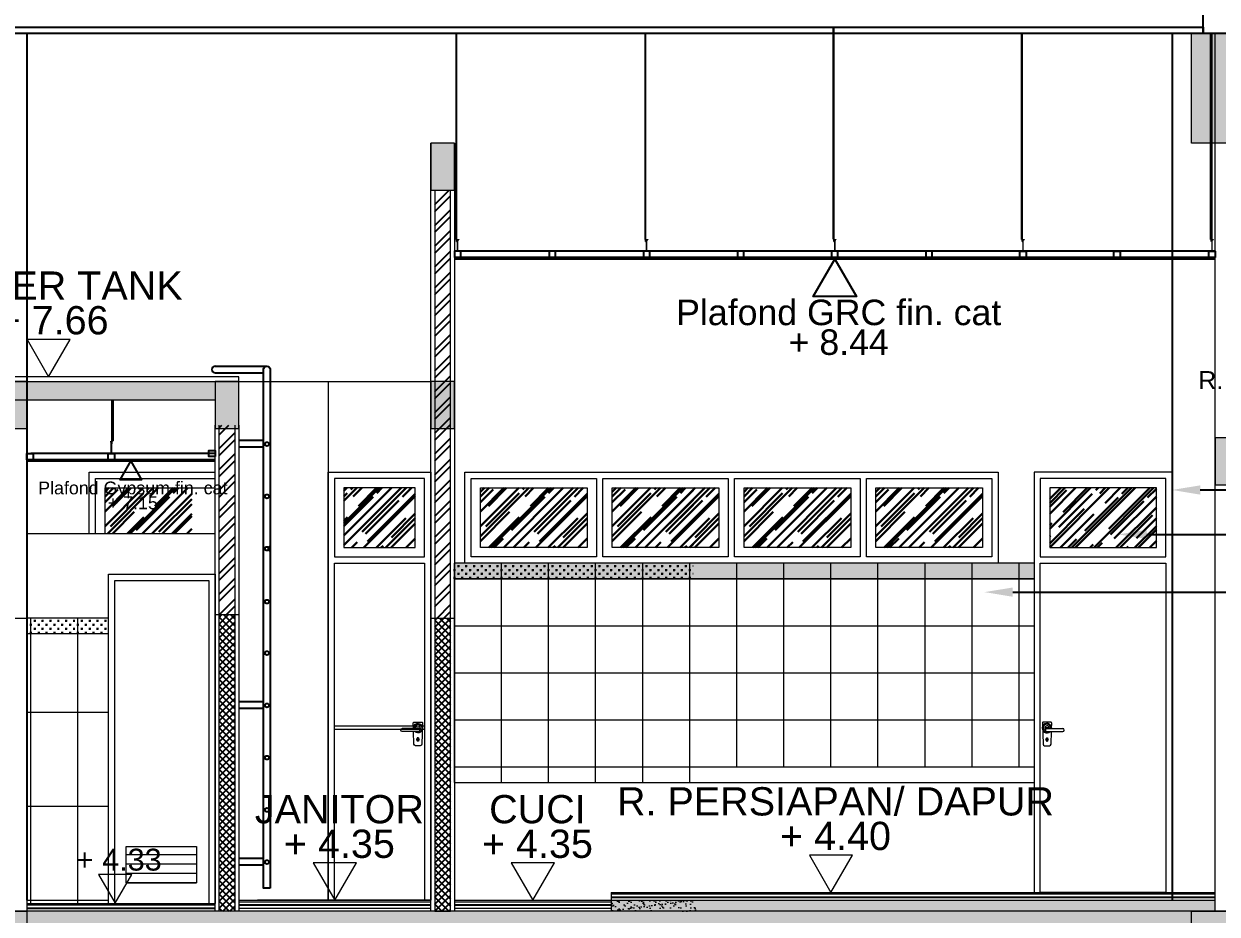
# Model space of a CAD drawing. Header units: inches. Extents: x 249 to 1192, y -18 to 440.
# Drawn here: x 711.86 to 719.47, y 185.32 to 191 of the extents above; entities that cross this region are included whole.
import ezdxf
from ezdxf import colors
from ezdxf.entities.mleader import LeaderData, LeaderLine
from ezdxf.enums import TextEntityAlignment as Align
from ezdxf.math import Vec2, Vec3

# ---------------------------------------------------------------- set-up
doc = ezdxf.new("R2010")
doc.units = ezdxf.units.IN
doc.header["$MEASUREMENT"] = 0
for name, color, linetype, lineweight in [('ARSIR BETON', 8, 'Continuous', 0), ('ARSIR KERAMIK', 66, 'Continuous', 25), ('ARSIR WARNA', 66, 'Continuous', 0), ('BALOK', 3, 'Continuous', 20), ('BESI', 201, 'Continuous', 0), ('DIMENSI', 85, 'Continuous', 20), ('DINDING', 6, 'Continuous', 0), ('DINDING2', 137, 'Continuous', 20), ('KACA', 141, 'Continuous', 30), ('KUSEN', 16, 'Continuous', 15), ('LANTAI', 135, 'Continuous', 9), ('TEXT (KET. RUANG)', 7, 'Continuous', 5), ('TEXT (KETERANGAN)', 7, 'Continuous', 25)]:
    doc.layers.add(name, color=color, linetype=linetype, lineweight=lineweight)
for name, color, linetype in [('ARSIR DINDING', 64, 'Continuous'), ('ATAP', 123, 'Continuous'), ('KOLOM', 5, 'Continuous'), ('KUDA-KUDA', 165, 'Continuous'), ('PLAFOND', 42, 'Continuous')]:
    doc.layers.add(name, color=color, linetype=linetype)
doc.styles.add('ARIAL', font='arial.ttf')
doc.styles.get("Standard").update_dxf_attribs({"font": 'arial.ttf'})
doc.linetypes.add('BATTING', pattern='A,0.0001,-0.1,[134,ltypeshp.shx,S=0.1,R=0,X=-0.1,Y=0],-0.2,[134,ltypeshp.shx,S=0.1,R=180,X=0.1,Y=0],-0.1', length=0.4001)
pattern_1 = [(0, (714.60718, 186.26214), (0, 0.3), []), (90, (714.60718, 186.26214), (-0.3, 2e-17), [])]

# ---------------------------------------------------------------- blocks, each defined once
blk = doc.blocks.new('B1')
at = {"layer": 'ARSIR BETON'}
blk.add_hatch(color=256, dxfattribs=at).paths.add_polyline_path([(364.6452, 149.9333), (364.1952, 149.9333), (364.1952, 149.2333), (364.6452, 149.2333)])
at = {"layer": 'BALOK'}
blk.add_lwpolyline([(364.1952, 149.9333), (364.6452, 149.9333), (364.6452, 149.2333), (364.1952, 149.2333)], close=True, dxfattribs=at)
blk = doc.blocks.new('PEIL LANTAI')
at = {"color": 1}
blk.add_lwpolyline([(2106.6594, 1042.5757), (2106.7974, 1042.3367), (2106.9353, 1042.5757)], close=True, dxfattribs=at)
for tag, p in [('RUANG', (2106.8265, 1042.7751)), ('ELEVASI', (2106.8265, 1042.5535))]:
    blk.add_attdef(tag, text='', height=0.1812).set_placement(p, align=Align.BOTTOM_CENTER)
blk = doc.blocks.new('BAHAN')
at = {"layer": 'TEXT (KETERANGAN)', "color": 1}
blk.add_lwpolyline([(707.032, 209.695), (707.231, 209.349), (706.832, 209.349)], close=True, dxfattribs=at)
at = {"layer": 'TEXT (KETERANGAN)', "style": 'ARIAL'}
for tag, p in [('BAHAN', (707.068, 209.013)), ('ELEVASI', (707.068, 208.738))]:
    blk.add_attdef(tag, text='', height=0.236, dxfattribs=at).set_placement(p, align=Align.BOTTOM_CENTER)
blk = doc.blocks.new('HANDEL')
at = {"elevation": -400}
blk.add_lwpolyline([(849.93, 208.99), (850.05, 212.47, 0.424007), (849.55, 212.99), (844.58, 212.99, 0.424007), (844.08, 212.47), (844.53, 198.96, 0.404487), (845.53, 197.99), (848.6, 197.99, 0.404487), (849.6, 198.96), (849.86, 206.99)], format="xyb", dxfattribs=at)
blk.add_lwpolyline([(847.82, 209.31), (846.29, 209.31), (846.29, 208.98), (847.82, 208.98)], close=True, dxfattribs=at)
for points in [[(847.04, 208.99), (857.04, 208.99)], [(847.04, 206.99), (857.04, 206.99)], [(846.64, 202.99), (846.64, 202.62)], [(846.64, 202.99), (847.44, 202.99)], [(846.64, 201.35), (846.64, 200.99)], [(846.64, 200.99), (847.44, 200.99)], [(846.94, 202.39), (847.14, 202.39)], [(846.94, 202.39), (846.94, 201.59)], [(846.94, 201.99), (847.14, 201.99)], [(846.94, 201.59), (847.14, 201.59)], [(847.04, 202.39), (847.04, 201.59)], [(847.14, 202.39), (847.14, 201.59)], [(847.44, 202.99), (847.44, 202.62)], [(847.44, 201.35), (847.44, 200.99)]]:
    blk.add_lwpolyline(points, dxfattribs=at)
for radius in [0.65, 0.55]:
    blk.add_circle((847.04, 201.99, -400), radius)
for centre, radius, start, end in [((847.05, 209.15, -400), 3, 356.95117, 313.9576), ((847.05, 209.15, -400), 2.5, 356.34064, 300.25126), ((847.05, 209.15, -400), 1.5, 353.89366, 227.38161), ((847.04, 207.99, -400), 1, 83.89448, 270), ((857.04, 207.99, -400), 1, 270, 90), ((847.04, 201.99, -400), 0.75, 122.23095, 237.76905), ((847.04, 201.99, -400), 0.75, 302.23095, 57.76905)]:
    blk.add_arc(centre, radius, start, end)
blk = doc.blocks.new('potongan dd')
at = {"layer": 'ARSIR BETON'}
h = blk.add_hatch(color=256, dxfattribs=at)
h.paths.add_polyline_path([(714.5822, 190.2421), (714.4822, 190.2421), (714.4822, 189.9421), (714.5822, 189.9421)])
h.paths.add_polyline_path([(714.4822, 190.2421), (714.4572, 190.2421), (714.4572, 189.9421), (714.4822, 189.9421)])
h.paths.add_polyline_path([(714.6072, 190.2421), (714.5822, 190.2421), (714.5822, 189.9421), (714.6072, 189.9421)])
h = blk.add_hatch(color=256, dxfattribs=at)
h.paths.add_polyline_path([(711.1819, 188.7221), (709.382, 188.7221), (709.382, 188.6021), (711.1819, 188.6021)])
h.paths.add_polyline_path([(711.7317, 188.7221), (711.1819, 188.7221), (711.1819, 188.6021), (711.7317, 188.6021)])
h.paths.add_polyline_path([(713.082, 188.7221), (711.8817, 188.7221), (711.8817, 188.6021), (713.082, 188.6021)])
h = blk.add_hatch(color=256, dxfattribs=at)
h.paths.add_polyline_path([(711.8567, 188.7221), (711.7567, 188.7221), (711.7567, 188.4221), (711.8567, 188.4221)])
h.paths.add_polyline_path([(711.7567, 188.7221), (711.7317, 188.7221), (711.7317, 188.4221), (711.7567, 188.4221)])
h.paths.add_polyline_path([(711.8817, 188.7221), (711.8567, 188.7221), (711.8567, 188.4221), (711.8817, 188.4221)])
h = blk.add_hatch(color=256, dxfattribs=at)
h.paths.add_polyline_path([(713.207, 188.7221), (713.107, 188.7221), (713.107, 188.4221), (713.207, 188.4221)])
h.paths.add_polyline_path([(713.107, 188.7221), (713.082, 188.7221), (713.082, 188.4221), (713.107, 188.4221)])
h.paths.add_polyline_path([(713.232, 188.7221), (713.207, 188.7221), (713.207, 188.4221), (713.232, 188.4221)])
h = blk.add_hatch(color=256, dxfattribs=at)
h.paths.add_polyline_path([(714.5822, 188.7221), (714.4822, 188.7221), (714.4822, 188.4221), (714.5822, 188.4221)])
h.paths.add_polyline_path([(714.4822, 188.7221), (714.4572, 188.7221), (714.4572, 188.4221), (714.4822, 188.4221)])
h.paths.add_polyline_path([(714.6072, 188.7221), (714.5822, 188.7221), (714.5822, 188.4221), (714.6072, 188.4221)])
h = blk.add_hatch(color=256, dxfattribs=at)
h.paths.add_polyline_path([(719.5822, 188.3621), (719.4822, 188.3621), (719.4822, 188.0621), (719.5822, 188.0621)])
h.paths.add_polyline_path([(719.4822, 188.3621), (719.4572, 188.3621), (719.4572, 188.0621), (719.4822, 188.0621)])
h.paths.add_polyline_path([(719.6072, 188.3621), (719.5822, 188.3621), (719.5822, 188.0621), (719.6072, 188.0621)])
h = blk.add_hatch(color=256, dxfattribs=at)
h.paths.add_polyline_path([(693.2572, 185.1921), (693.2572, 185.3421), (693.1072, 185.3421), (692.9572, 185.3421), (692.9572, 184.6421), (693.2572, 184.6421)])
h.paths.add_polyline_path([(695.3067, 185.3421), (693.2572, 185.3421), (693.2572, 185.1921), (695.3067, 185.1921)])
h.paths.add_polyline_path([(719.7567, 185.1921), (719.7567, 185.3421), (703.4572, 185.3421), (703.4572, 185.1921)])
h.paths.add_polyline_path([(697.7072, 185.1921), (697.7072, 185.3421), (695.7567, 185.3421), (695.7567, 185.1921)])
h = blk.add_hatch(color=256, dxfattribs=at)
h.paths.add_polyline_path([(709.382, 185.3421), (709.382, 185.1921), (711.3067, 185.1921), (711.3067, 185.3421)])
h.paths.add_polyline_path([(716.1454, 185.1921), (716.1454, 185.3421), (711.7567, 185.3421), (711.7567, 185.1921), (711.8822, 185.1921)])
at = {"layer": 'ARSIR DINDING'}
h = blk.add_hatch(dxfattribs=at)
h.set_pattern_fill('ANSI32', color=256, scale=0.25, style=0)
h.set_pattern_definition([(45, (714.48218, 185.34214), (-0.0662913, 0.0662913), []), (45, (714.526375, 185.34214), (-0.0662913, 0.0662913), [])])
h.paths.add_polyline_path([(714.5822, 189.9421), (714.4822, 189.9421), (714.4822, 187.2121), (714.5822, 187.2121)])
h = blk.add_hatch(dxfattribs=at)
h.set_pattern_fill('ANSI32', color=256, scale=0.25, style=0)
h.set_pattern_definition([(45, (713.10696, 187.23214), (-0.066291, 0.066291), []), (45, (713.15116, 187.23214), (-0.066291, 0.066291), [])])
h.paths.add_polyline_path([(713.207, 188.4421), (713.107, 188.4421), (713.107, 187.2321), (713.207, 187.2321)])
h = blk.add_hatch(dxfattribs=at)
h.set_pattern_fill('ANSI37', color=256, scale=0.25, angle=90, style=0)
h.set_pattern_definition([(135, (713.106962, 185.362144), (-0.0220971, -0.0220971), []), (225, (713.106962, 185.362144), (0.0220971, -0.0220971), [])])
h.paths.add_polyline_path([(713.207, 187.2321), (713.107, 187.2321), (713.107, 186.2517), (713.1167, 186.2505), (713.107, 186.2496), (713.107, 186.2271), (713.1167, 186.2259), (713.107, 186.225), (713.107, 186.1163), (713.1167, 186.1151), (713.107, 186.1142), (713.107, 185.9882), (713.1095, 185.9882), (713.1095, 185.9566), (713.107, 185.3421), (713.207, 185.3421)])
h = blk.add_hatch(dxfattribs=at)
h.set_pattern_fill('ANSI37', color=256, scale=0.25, angle=90, style=0)
h.set_pattern_definition([(135, (714.48218, 185.342144), (-0.0220971, -0.0220971), []), (225, (714.48218, 185.342144), (0.0220971, -0.0220971), [])])
h.paths.add_polyline_path([(714.5822, 187.2121), (714.4822, 187.2121), (714.4822, 185.3421), (714.5822, 185.3421)])
at = {"layer": 'ARSIR KERAMIK'}
h = blk.add_hatch(dxfattribs=at)
h.set_pattern_fill('CROSS', color=256, scale=0.1, angle=90, style=0)
h.set_pattern_definition([(90, (714.60718, 187.462144), (-0.025, 0.025), [0.0125, -0.0375]), (180, (714.61343, 187.468394), (-0.025, -0.025), [0.0125, -0.0375])])
h.paths.add_polyline_path([(718.3022, 187.5621), (714.6072, 187.5621), (714.6072, 187.4621), (718.3022, 187.4621)])
h = blk.add_hatch(dxfattribs=at)
h.set_pattern_fill('CROSS', color=256, scale=0.1, angle=90, style=0)
h.set_pattern_definition([(90, (714.60718, 187.462144), (-0.025, 0.025), [0.0125, -0.0375]), (180, (714.61343, 187.468394), (-0.025, -0.025), [0.0125, -0.0375])])
h.paths.add_polyline_path([(716.1284, 187.4621), (716.1284, 187.5621), (714.6072, 187.5621), (714.6072, 187.4621)])
h = blk.add_hatch(dxfattribs=at)
h.set_pattern_fill('CROSS', color=256, scale=0.1, angle=90, style=0)
h.set_pattern_definition([(90, (711.906671, 187.112144), (-0.025, 0.025), [0.0125, -0.0375]), (180, (711.912921, 187.118394), (-0.025, -0.025), [0.0125, -0.0375])])
h.paths.add_polyline_path([(712.402, 187.1121), (712.402, 187.2121), (711.8817, 187.2121), (711.8817, 187.1121)])
at = {"layer": 'ARSIR WARNA'}
h = blk.add_hatch(dxfattribs=at)
h.set_pattern_fill('AR-SAND', color=256, scale=0.025, style=0)
h.set_pattern_definition([(37.5, (714.60718, 185.342144), (-0.00157483, 0.0481706), [0, -0.038, 0, -0.0425, 0, -0.040625]), (7.5, (714.60718, 185.342144), (0.0442444, 0.07055365), [0, -0.0205, 0, -0.03425, 0, -0.013125]), (327.5, (714.57643, 185.342144), (0.07785355, 0.00014148), [0, -0.0125, 0, -0.045, 0, -0.05875]), (317.5, (714.57643, 185.342144), (0.0751532, 0.0219419), [0, -0.00625, 0, -0.0295, 0, -0.03375])])
h.paths.add_polyline_path([(715.6072, 185.4121), (715.6072, 185.3421), (719.4572, 185.3421), (719.4572, 185.4121)])
h = blk.add_hatch(dxfattribs=at)
h.set_pattern_fill('AR-SAND', color=256, scale=0.025, style=0)
h.set_pattern_definition([(37.5, (714.60718, 185.342144), (-0.0015748, 0.0481706), [0, -0.038, 0, -0.0425, 0, -0.040625]), (7.5, (714.60718, 185.342144), (0.0442444, 0.0705537), [0, -0.0205, 0, -0.03425, 0, -0.013125]), (327.5, (714.57643, 185.342144), (0.0778535, 0.0001415), [0, -0.0125, 0, -0.045, 0, -0.05875]), (317.5, (714.57643, 185.342144), (0.0751532, 0.021942), [0, -0.00625, 0, -0.0295, 0, -0.03375])])
h.paths.add_polyline_path([(716.1454, 185.3421), (716.1454, 185.4121), (715.6072, 185.4121), (715.6072, 185.3421)])
at = {"layer": 'KACA'}
h = blk.add_hatch(dxfattribs=at)
h.set_pattern_fill('AR-RROOF', color=256, scale=0.1, angle=45, style=0)
h.set_pattern_definition([(45, (708.56881, 185.76214), (0.0848528, 0.2262742), [1.5, -0.2, 0.5, -0.1]), (45, (708.6275, 185.89155), (-0.164756, 0.0233345), [0.3, -0.033, 0.6, -0.075]), (45, (708.54406, 185.857604), (0.3203194, 0.4150717), [0.8, -0.14, 0.4, -0.1])])
h.paths.add_polyline_path([(712.3793, 187.7521), (712.932, 187.7521), (712.932, 188.0421), (712.3793, 188.0421)])
h = blk.add_hatch(dxfattribs=at)
h.set_pattern_fill('AR-RROOF', color=256, scale=0.1, angle=45, style=0)
h.set_pattern_definition([(45, (709.86647, 185.76214), (0.0848528, 0.2262742), [1.5, -0.2, 0.5, -0.1]), (45, (709.92516, 185.89155), (-0.164756, 0.0233345), [0.3, -0.033, 0.6, -0.075]), (45, (709.84172, 185.857604), (0.3203194, 0.4150717), [0.8, -0.14, 0.4, -0.1])])
h.paths.add_polyline_path([(713.902, 188.0421), (713.902, 187.6621), (714.3572, 187.6621), (714.3572, 188.0421)])
h = blk.add_hatch(dxfattribs=at)
h.set_pattern_fill('AR-RROOF', color=256, scale=0.1, angle=45, style=0)
h.set_pattern_definition([(45, (710.96227, 185.76214), (0.0848528, 0.2262742), [1.5, -0.2, 0.5, -0.1]), (45, (711.02096, 185.89155), (-0.164756, 0.0233345), [0.3, -0.033, 0.6, -0.075]), (45, (710.937526, 185.857604), (0.3203194, 0.4150717), [0.8, -0.14, 0.4, -0.1])])
h.paths.add_polyline_path([(714.7728, 187.6621), (715.453, 187.6621), (715.453, 188.0421), (714.7728, 188.0421)])
h = blk.add_hatch(dxfattribs=at)
h.set_pattern_fill('AR-RROOF', color=256, scale=0.1, angle=45, style=0)
h.set_pattern_definition([(45, (710.96227, 185.76214), (0.0848528, 0.2262742), [1.5, -0.2, 0.5, -0.1]), (45, (711.02096, 185.89155), (-0.164756, 0.0233345), [0.3, -0.033, 0.6, -0.075]), (45, (710.937526, 185.857604), (0.3203194, 0.4150717), [0.8, -0.14, 0.4, -0.1])])
h.paths.add_polyline_path([(714.7728, 187.6621), (715.453, 187.6621), (715.453, 188.0421), (714.7728, 188.0421)])
h = blk.add_hatch(dxfattribs=at)
h.set_pattern_fill('AR-RROOF', color=256, scale=0.1, angle=45, style=0)
h.set_pattern_definition([(45, (711.80247, 185.76214), (0.0848528, 0.2262742), [1.5, -0.2, 0.5, -0.1]), (45, (711.86116, 185.89155), (-0.164756, 0.0233345), [0.3, -0.033, 0.6, -0.075]), (45, (711.77772, 185.857604), (0.3203194, 0.4150717), [0.8, -0.14, 0.4, -0.1])])
h.paths.add_polyline_path([(715.613, 187.6621), (716.2932, 187.6621), (716.2932, 188.0421), (715.613, 188.0421)])
h = blk.add_hatch(dxfattribs=at)
h.set_pattern_fill('AR-RROOF', color=256, scale=0.1, angle=45, style=0)
h.set_pattern_definition([(45, (711.80247, 185.76214), (0.0848528, 0.2262742), [1.5, -0.2, 0.5, -0.1]), (45, (711.86116, 185.89155), (-0.164756, 0.0233345), [0.3, -0.033, 0.6, -0.075]), (45, (711.77772, 185.857604), (0.3203194, 0.4150717), [0.8, -0.14, 0.4, -0.1])])
h.paths.add_polyline_path([(715.613, 187.6621), (716.1284, 187.6621), (716.1284, 188.0421), (715.613, 188.0421)])
h = blk.add_hatch(dxfattribs=at)
h.set_pattern_fill('AR-RROOF', color=256, scale=0.1, angle=45, style=0)
h.set_pattern_definition([(45, (712.64266, 185.76214), (0.0848528, 0.2262742), [1.5, -0.2, 0.5, -0.1]), (45, (712.70135, 185.89155), (-0.164756, 0.0233345), [0.3, -0.033, 0.6, -0.075]), (45, (712.617914, 185.857604), (0.3203194, 0.4150717), [0.8, -0.14, 0.4, -0.1])])
h.paths.add_polyline_path([(716.4532, 187.6621), (717.1334, 187.6621), (717.1334, 188.0421), (716.4532, 188.0421)])
h = blk.add_hatch(dxfattribs=at)
h.set_pattern_fill('AR-RROOF', color=256, scale=0.1, angle=45, style=0)
h.set_pattern_definition([(45, (713.48286, 185.76214), (0.0848528, 0.2262742), [1.5, -0.2, 0.5, -0.1]), (45, (713.54155, 185.89155), (-0.164756, 0.0233345), [0.3, -0.033, 0.6, -0.075]), (45, (713.45811, 185.857604), (0.3203194, 0.4150717), [0.8, -0.14, 0.4, -0.1])])
h.paths.add_polyline_path([(717.2934, 187.6621), (717.9736, 187.6621), (717.9736, 188.0421), (717.2934, 188.0421)])
h = blk.add_hatch(dxfattribs=at)
h.set_pattern_fill('AR-RROOF', color=256, scale=0.1, angle=45, style=0)
h.set_pattern_definition([(45, (718.40218, 187.66214), (0.084853, 0.226274), [1.5, -0.2, 0.5, -0.1]), (45, (718.46087, 187.79155), (-0.164756, 0.023335), [0.3, -0.033, 0.6, -0.075]), (45, (718.377435, 187.757604), (0.3203194, 0.4150717), [0.8, -0.14, 0.4, -0.1])])
h.paths.add_polyline_path([(719.0822, 187.6621), (719.0822, 188.0421), (718.4022, 188.0421), (718.4022, 187.6621)])
at = {"layer": 'KUSEN'}
h = blk.add_hatch(dxfattribs=at)
h.set_pattern_fill('_USER', color=256, scale=0.06, style=0, pattern_type=0)
h.set_pattern_definition([(0, (712.51315, 185.523667), (0, 0.06), [])])
h.paths.add_polyline_path([(712.9624, 185.5237), (712.9624, 185.7551), (712.5132, 185.7551), (712.5132, 185.5237)])
at = {"layer": 'LANTAI'}
h = blk.add_hatch(dxfattribs=at)
h.set_pattern_fill('_USER', color=256, scale=0.3, style=0, double=1, pattern_type=0)
h.set_pattern_definition(pattern_1)
h.paths.add_polyline_path([(718.3022, 187.4621), (714.6072, 187.4621), (714.6072, 186.2621), (718.3022, 186.2621)])
h.paths.add_polyline_path([(718.3022, 187.5621), (714.6072, 187.5621), (714.6072, 187.4621), (718.3022, 187.4621)])
h = blk.add_hatch(dxfattribs=at)
h.set_pattern_fill('_USER', color=256, scale=0.3, style=0, double=1, pattern_type=0)
h.set_pattern_definition(pattern_1)
h.paths.add_polyline_path([(716.1284, 187.0421), (716.1284, 187.4621), (714.6072, 187.4621), (714.6072, 186.1621), (716.1454, 186.1621), (716.1454, 186.7098), (716.0275, 186.7098), (716.2493, 187.0421)])
h.paths.add_polyline_path([(716.1284, 187.4621), (716.1284, 187.5621), (714.6072, 187.5621), (714.6072, 187.4621)])
h = blk.add_hatch(dxfattribs=at)
h.set_pattern_fill('_USER', color=256, scale=0.3, angle=90, style=0, pattern_type=0)
h.set_pattern_definition([(90, (711.90667, 185.41214), (-0.3, 2e-17), [])])
h.paths.add_polyline_path([(712.402, 185.3921), (712.402, 187.1121), (711.9067, 187.1121), (711.9067, 185.3921)])
h.paths.add_polyline_path([(712.932, 187.1121), (712.932, 185.4121), (713.082, 185.4121), (713.082, 187.1121)])
h.paths.add_polyline_path([(712.402, 187.1121), (712.402, 187.2121), (711.9067, 187.2121), (711.9067, 187.1121)])
h.paths.add_polyline_path([(712.932, 187.2121), (712.932, 187.1121), (713.082, 187.1121), (713.082, 187.2121)])
h = blk.add_hatch(dxfattribs=at)
h.set_pattern_fill('_USER', color=256, scale=0.6, style=0, pattern_type=0)
h.set_pattern_definition([(0, (711.9067, 185.41214), (0, 0.6), [])])
h.paths.add_polyline_path([(712.402, 185.3921), (712.402, 187.1121), (711.8817, 187.1121), (711.8817, 185.3921)])
for p, q in [((713.082, 188.8188), (713.4109, 188.8188)), ((713.082, 188.7771), (713.39, 188.7771)), ((713.232, 188.3465), (713.39, 188.3465)), ((713.232, 188.3048), (713.39, 188.3048)), ((713.4317, 188.3092), (713.4317, 188.0009)), ((713.4317, 187.9759), (713.4317, 187.6675)), ((713.4317, 187.6425), (713.4317, 187.3342)), ((713.4317, 187.3092), (713.4317, 187.0009)), ((713.4317, 186.9759), (713.4317, 186.6675)), ((713.232, 186.6798), (713.39, 186.6798)), ((713.232, 186.6381), (713.39, 186.6381)), ((713.4317, 186.3092), (713.4317, 186.0009)), ((713.4317, 185.9759), (713.4317, 185.6675)), ((713.232, 185.6798), (713.39, 185.6798)), ((713.232, 185.6381), (713.39, 185.6381)), ((713.4317, 185.6425), (713.4317, 185.4884))]:
    blk.add_line(p, q)
blk.add_lwpolyline([(713.4317, 185.4884), (713.39, 185.4884), (713.39, 188.7998, -0.913776), (713.4317, 188.7998)], format="xyb", close=True)
for centre in [(713.412, 188.3217), (713.412, 187.9884), (713.412, 187.655), (713.412, 187.3167), (713.412, 186.9884), (713.412, 186.655), (713.412, 186.3217), (713.412, 185.9884), (713.412, 185.655), (713.412, 185.655)]:
    blk.add_circle(centre, 0.0125)
for centre, radius in [((713.082, 188.798), 0.0208), ((713.4317, 187.655), 0.0125)]:
    blk.add_arc(centre, radius, 90, 270)
at = {"layer": 'ARSIR KERAMIK', "linetype": 'BATTING', "ltscale": 0.05}
for points in [[(715.6072, 185.4321), (719.4572, 185.4321)], [(715.6072, 185.4321), (716.1454, 185.4321)], [(711.8817, 185.3621), (713.082, 185.3621)], [(713.232, 185.3826), (714.4572, 185.3826)], [(714.6072, 185.3821), (715.6072, 185.3821)]]:
    blk.add_lwpolyline(points, dxfattribs=at)
at = {"layer": 'ATAP'}
blk.add_lwpolyline([(719.3814, 190.9421), (695.6814, 190.9421), (695.6814, 190.9821), (719.3814, 190.9821)], close=True, dxfattribs=at)
for points in [[(709.232, 190.9821), (716.1284, 190.9821)], [(716.1284, 190.9421), (709.232, 190.9421)]]:
    blk.add_lwpolyline(points, dxfattribs=at)
at = {"layer": 'BALOK'}
for points in [[(714.4572, 189.9421), (714.6072, 189.9421), (714.6072, 190.2421), (714.4572, 190.2421)], [(709.382, 188.7221), (713.082, 188.7221), (713.082, 188.6021), (709.382, 188.6021)], [(711.7317, 188.4221), (711.8817, 188.4221), (711.8817, 188.7221), (711.7317, 188.7221)], [(713.082, 188.4221), (713.232, 188.4221), (713.232, 188.7221), (713.082, 188.7221)], [(714.4572, 188.4221), (714.6072, 188.4221), (714.6072, 188.7221), (714.4572, 188.7221)], [(719.4572, 188.0621), (719.6072, 188.0621), (719.6072, 188.3621), (719.4572, 188.3621)]]:
    blk.add_lwpolyline(points, close=True, dxfattribs=at)
for points in [[(714.4572, 187.2121), (714.6072, 187.2121)], [(719.7567, 185.3421), (703.4572, 185.3421)], [(716.1454, 185.3421), (709.232, 185.3421)]]:
    blk.add_lwpolyline(points, dxfattribs=at)
at = {"layer": 'BESI', "ltscale": 0.1}
for p, q in [((717.0206, 190.9821), (717.0206, 189.6321)), ((717.0206, 190.9821), (717.0206, 189.6321)), ((717.0213, 190.9821), (717.0213, 189.6326)), ((717.0213, 190.9821), (717.0213, 189.6326)), ((717.0258, 189.6299), (717.0258, 190.9821)), ((717.0258, 189.6299), (717.0258, 190.9821)), ((717.0278, 189.6288), (717.0278, 190.9821)), ((717.0278, 189.6288), (717.0278, 190.9821)), ((714.6158, 190.9421), (714.6158, 189.6321)), ((714.6158, 190.9421), (714.6158, 189.6321)), ((714.6158, 190.9421), (714.6158, 189.6321)), ((714.6158, 190.9421), (714.6158, 189.6321)), ((714.6166, 190.9421), (714.6166, 189.6326)), ((714.6166, 190.9421), (714.6166, 189.6326)), ((714.6166, 190.9421), (714.6166, 189.6326)), ((714.6166, 190.9421), (714.6166, 189.6326)), ((714.6211, 189.6299), (714.6211, 190.9421)), ((714.6211, 189.6299), (714.6211, 190.9421)), ((714.6211, 189.6299), (714.6211, 190.9421)), ((714.6211, 189.6299), (714.6211, 190.9421)), ((714.6231, 189.6288), (714.6231, 190.9421)), ((714.6231, 189.6288), (714.6231, 190.9421)), ((714.6231, 189.6288), (714.6231, 190.9421)), ((714.6231, 189.6288), (714.6231, 190.9421)), ((715.8206, 190.9421), (715.8206, 189.6321)), ((715.8206, 190.9421), (715.8206, 189.6321)), ((715.8206, 190.9421), (715.8206, 189.6321)), ((715.8206, 190.9421), (715.8206, 189.6321)), ((715.8213, 190.9421), (715.8213, 189.6326)), ((715.8213, 190.9421), (715.8213, 189.6326)), ((715.8213, 190.9421), (715.8213, 189.6326)), ((715.8213, 190.9421), (715.8213, 189.6326)), ((715.8258, 189.6299), (715.8258, 190.9421)), ((715.8258, 189.6299), (715.8258, 190.9421)), ((715.8258, 189.6299), (715.8258, 190.9421)), ((715.8258, 189.6299), (715.8258, 190.9421)), ((715.8278, 189.6288), (715.8278, 190.9421)), ((715.8278, 189.6288), (715.8278, 190.9421)), ((715.8278, 189.6288), (715.8278, 190.9421)), ((715.8278, 189.6288), (715.8278, 190.9421)), ((718.2206, 190.9421), (718.2206, 189.6321)), ((718.2206, 190.9421), (718.2206, 189.6321)), ((718.2213, 190.9421), (718.2213, 189.6326)), ((718.2213, 190.9421), (718.2213, 189.6326)), ((718.2258, 189.6299), (718.2258, 190.9421)), ((718.2258, 189.6299), (718.2258, 190.9421)), ((718.2278, 189.6288), (718.2278, 190.9421)), ((718.2278, 189.6288), (718.2278, 190.9421)), ((719.4253, 190.9421), (719.4253, 189.6321)), ((719.4253, 190.9421), (719.4253, 189.6321)), ((719.426, 190.9421), (719.426, 189.6326)), ((719.426, 190.9421), (719.426, 189.6326)), ((719.4306, 189.6299), (719.4306, 190.9421)), ((719.4306, 189.6299), (719.4306, 190.9421)), ((719.4326, 189.6288), (719.4326, 190.9421)), ((719.4326, 189.6288), (719.4326, 190.9421)), ((714.6158, 189.6321), (714.6268, 189.6258)), ((714.6166, 189.6326), (714.627, 189.6265)), ((714.6211, 189.6137), (714.6211, 189.6291)), ((714.6211, 189.6137), (714.6231, 189.6137)), ((714.6211, 189.6137), (714.6231, 189.6137)), ((714.6211, 189.6137), (714.6231, 189.6137)), ((714.6211, 189.6137), (714.6231, 189.6137)), ((714.6231, 189.6137), (714.6231, 189.6279)), ((714.6268, 189.6258), (714.6348, 189.6258)), ((714.627, 189.6265), (714.6348, 189.6265)), ((714.6348, 189.6265), (714.6348, 189.6258)), ((715.8206, 189.6321), (715.8316, 189.6258)), ((715.8206, 189.6321), (715.8316, 189.6258)), ((715.8213, 189.6326), (715.8318, 189.6265)), ((715.8213, 189.6326), (715.8318, 189.6265)), ((715.8258, 189.6137), (715.8258, 189.6291)), ((715.8258, 189.6137), (715.8258, 189.6291)), ((715.8258, 189.6137), (715.8278, 189.6137)), ((715.8258, 189.6137), (715.8278, 189.6137)), ((715.8258, 189.6137), (715.8278, 189.6137)), ((715.8258, 189.6137), (715.8278, 189.6137)), ((715.8258, 189.6137), (715.8278, 189.6137)), ((715.8258, 189.6137), (715.8278, 189.6137)), ((715.8258, 189.6137), (715.8278, 189.6137)), ((715.8258, 189.6137), (715.8278, 189.6137)), ((715.8278, 189.6137), (715.8278, 189.6279)), ((715.8278, 189.6137), (715.8278, 189.6279)), ((715.8316, 189.6258), (715.8396, 189.6258)), ((715.8316, 189.6258), (715.8396, 189.6258)), ((715.8318, 189.6265), (715.8396, 189.6265)), ((715.8318, 189.6265), (715.8396, 189.6265)), ((715.8396, 189.6265), (715.8396, 189.6258)), ((715.8396, 189.6265), (715.8396, 189.6258)), ((717.0206, 189.6321), (717.0316, 189.6258)), ((717.0213, 189.6326), (717.0318, 189.6265)), ((717.0258, 189.6137), (717.0258, 189.6291)), ((717.0258, 189.6137), (717.0278, 189.6137)), ((717.0258, 189.6137), (717.0278, 189.6137)), ((717.0258, 189.6137), (717.0278, 189.6137)), ((717.0258, 189.6137), (717.0278, 189.6137)), ((717.0278, 189.6137), (717.0278, 189.6279)), ((717.0316, 189.6258), (717.0396, 189.6258)), ((717.0318, 189.6265), (717.0396, 189.6265)), ((717.0396, 189.6265), (717.0396, 189.6258)), ((718.2206, 189.6321), (718.2316, 189.6258)), ((718.2213, 189.6326), (718.2318, 189.6265)), ((718.2258, 189.6137), (718.2258, 189.6291)), ((718.2258, 189.6137), (718.2278, 189.6137)), ((718.2258, 189.6137), (718.2278, 189.6137)), ((718.2258, 189.6137), (718.2278, 189.6137)), ((718.2258, 189.6137), (718.2278, 189.6137)), ((718.2278, 189.6137), (718.2278, 189.6279)), ((718.2316, 189.6258), (718.2396, 189.6258)), ((718.2318, 189.6265), (718.2396, 189.6265)), ((718.2396, 189.6265), (718.2396, 189.6258)), ((719.4253, 189.6321), (719.4363, 189.6258)), ((719.426, 189.6326), (719.4365, 189.6265)), ((719.4306, 189.6137), (719.4306, 189.6291)), ((719.4306, 189.6137), (719.4326, 189.6137)), ((719.4306, 189.6137), (719.4326, 189.6137)), ((719.4306, 189.6137), (719.4326, 189.6137)), ((719.4306, 189.6137), (719.4326, 189.6137)), ((719.4326, 189.6137), (719.4326, 189.6279)), ((719.4363, 189.6258), (719.4443, 189.6258)), ((719.4365, 189.6265), (719.4443, 189.6265)), ((719.4443, 189.6265), (719.4443, 189.6258)), ((712.4234, 188.3388), (712.4234, 188.6021)), ((712.4234, 188.3388), (712.4234, 188.6021)), ((712.4254, 188.3399), (712.4254, 188.6021)), ((712.4254, 188.3399), (712.4254, 188.6021)), ((712.4299, 188.6021), (712.4299, 188.3426)), ((712.4299, 188.6021), (712.4299, 188.3426)), ((712.4307, 188.6021), (712.4307, 188.3421)), ((712.4307, 188.6021), (712.4307, 188.3421)), ((712.4195, 188.3365), (712.4117, 188.3365)), ((712.4117, 188.3365), (712.4117, 188.3358)), ((712.4197, 188.3358), (712.4117, 188.3358)), ((712.4299, 188.3426), (712.4195, 188.3365)), ((712.4307, 188.3421), (712.4197, 188.3358)), ((712.4234, 188.3237), (712.4234, 188.3379)), ((712.4254, 188.3237), (712.4234, 188.3237)), ((712.4254, 188.3237), (712.4234, 188.3237)), ((712.4254, 188.3237), (712.4234, 188.3237)), ((712.4254, 188.3237), (712.4234, 188.3237)), ((712.4254, 188.3237), (712.4254, 188.3391))]:
    blk.add_line(p, q, dxfattribs=at)
for points in [[(719.4363, 190.9421), (719.4363, 189.5521), (719.437, 189.5521), (719.437, 190.9421)], [(714.6268, 189.6258), (714.6268, 189.5521), (714.6276, 189.5521), (714.6276, 189.6258)], [(715.8316, 189.6258), (715.8316, 189.5521), (715.8323, 189.5521), (715.8323, 189.6258)], [(715.8316, 189.6258), (715.8316, 189.5521), (715.8323, 189.5521), (715.8323, 189.6258)], [(717.0316, 189.6258), (717.0316, 189.5521), (717.0323, 189.5521), (717.0323, 189.6258)], [(718.2316, 189.6258), (718.2316, 189.5521), (718.2323, 189.5521), (718.2323, 189.6258)], [(712.4197, 188.3358), (712.4197, 188.2621), (712.4189, 188.2621), (712.4189, 188.3358)]]:
    blk.add_lwpolyline(points, dxfattribs=at)
at = {"layer": 'DINDING'}
for points in [[(719.6072, 190.9421), (719.6072, 185.3421), (719.4572, 185.3421), (719.4572, 190.9421)], [(714.6072, 190.2421), (714.6072, 185.3421), (714.4572, 185.3421), (714.4572, 190.2421)], [(711.8817, 188.7221), (711.8817, 185.3421), (711.7317, 185.3421), (711.7317, 188.7221)], [(713.232, 188.4421), (713.232, 185.3421), (713.082, 185.3421), (713.082, 188.4421)], [(711.8817, 187.7521), (713.082, 187.7521)], [(711.7317, 187.2121), (711.8817, 187.2121)], [(714.6072, 186.2621), (718.3022, 186.2621)], [(714.6072, 186.2621), (716.1454, 186.2621)], [(714.6072, 186.1621), (718.3022, 186.1621)], [(714.6072, 186.1621), (716.1454, 186.1621)]]:
    blk.add_lwpolyline(points, dxfattribs=at)
at = {"layer": 'DINDING2'}
for points in [[(714.4822, 189.9421), (714.4822, 185.3421), (714.5822, 185.3421), (714.5822, 189.9421)], [(713.232, 188.7221), (713.802, 188.7221), (713.802, 185.4121), (713.3517, 185.4121)], [(713.6822, 188.7221), (714.4572, 188.7221)], [(713.207, 188.4421), (713.207, 185.3421), (713.107, 185.3421), (713.107, 188.4421)]]:
    blk.add_lwpolyline(points, dxfattribs=at)
blk.add_lwpolyline([(709.382, 188.7221), (713.232, 188.7221), (713.232, 188.7521), (709.382, 188.7521)], close=True, dxfattribs=at)
at = {"layer": 'KOLOM'}
for points in [[(711.8817, 190.9421), (711.8817, 185.4121)], [(719.8817, 180.8671), (719.8817, 190.9421), (719.1822, 190.9421), (719.1822, 185.4121)]]:
    blk.add_lwpolyline(points, dxfattribs=at)
at = {"layer": 'KUDA-KUDA'}
blk.add_lwpolyline([(719.3814, 190.9421), (719.3814, 191.3835)], dxfattribs=at)
at = {"layer": 'KUSEN'}
for points in [[(712.2793, 187.7521), (712.2793, 188.1421), (713.082, 188.1421)], [(716.1284, 187.5621), (714.6728, 187.5621), (714.6728, 188.1421), (716.1284, 188.1421)], [(712.3193, 187.7521), (712.3193, 188.1021), (713.082, 188.1021)], [(716.1284, 187.6021), (715.553, 187.6021), (715.553, 188.1021), (716.1284, 188.1021)], [(712.3793, 187.7521), (712.3793, 188.0421), (713.082, 188.0421)], [(716.1284, 187.6621), (715.613, 187.6621), (715.613, 188.0421), (716.1284, 188.0421)], [(712.402, 185.3921), (712.402, 187.4921), (713.082, 187.4921), (713.082, 185.3921)], [(712.442, 185.3921), (712.442, 187.4521), (713.042, 187.4521), (713.042, 185.3921)], [(714.4172, 186.5221), (713.842, 186.5221)], [(714.4172, 186.5021), (713.842, 186.5021)]]:
    blk.add_lwpolyline(points, dxfattribs=at)
for points in [[(713.802, 188.1421), (714.4572, 188.1421), (714.4572, 185.4121), (713.802, 185.4121)], [(718.0736, 187.5621), (714.6728, 187.5621), (714.6728, 188.1421), (718.0736, 188.1421)], [(718.3022, 185.4621), (719.1822, 185.4621), (719.1822, 188.1421), (718.3022, 188.1421)], [(713.842, 187.6021), (714.4172, 187.6021), (714.4172, 188.1021), (713.842, 188.1021)], [(714.7128, 188.1021), (715.513, 188.1021), (715.513, 187.6021), (714.7128, 187.6021)], [(714.7128, 188.1021), (715.513, 188.1021), (715.513, 187.6021), (714.7128, 187.6021)], [(715.553, 188.1021), (716.3532, 188.1021), (716.3532, 187.6021), (715.553, 187.6021)], [(716.3932, 188.1021), (717.1934, 188.1021), (717.1934, 187.6021), (716.3932, 187.6021)], [(717.2334, 188.1021), (718.0336, 188.1021), (718.0336, 187.6021), (717.2334, 187.6021)], [(718.3422, 187.6021), (719.1422, 187.6021), (719.1422, 188.1021), (718.3422, 188.1021)], [(713.902, 187.6621), (714.3572, 187.6621), (714.3572, 188.0421), (713.902, 188.0421)], [(714.7728, 188.0421), (715.453, 188.0421), (715.453, 187.6621), (714.7728, 187.6621)], [(714.7728, 188.0421), (715.453, 188.0421), (715.453, 187.6621), (714.7728, 187.6621)], [(715.613, 188.0421), (716.2932, 188.0421), (716.2932, 187.6621), (715.613, 187.6621)], [(716.4532, 188.0421), (717.1334, 188.0421), (717.1334, 187.6621), (716.4532, 187.6621)], [(717.2934, 188.0421), (717.9736, 188.0421), (717.9736, 187.6621), (717.2934, 187.6621)], [(718.4022, 187.6621), (719.0822, 187.6621), (719.0822, 188.0421), (718.4022, 188.0421)], [(713.842, 187.5621), (714.4172, 187.5621), (714.4172, 185.4121), (713.842, 185.4121)], [(718.3422, 187.5621), (719.1422, 187.5621), (719.1422, 185.4621), (718.3422, 185.4621)], [(712.5132, 185.7551), (712.9624, 185.7551), (712.9624, 185.5237), (712.5132, 185.5237)]]:
    blk.add_lwpolyline(points, close=True, dxfattribs=at)
at = {"layer": 'LANTAI'}
for points in [[(718.3022, 187.5621), (714.6072, 187.5621)], [(716.1284, 187.5621), (714.6072, 187.5621)], [(718.3022, 187.4621), (714.6072, 187.4621)], [(716.1284, 187.4621), (714.6072, 187.4621)], [(713.232, 187.2321), (713.082, 187.2321)], [(712.402, 187.2121), (711.8817, 187.2121)], [(712.402, 187.1121), (711.8817, 187.1121)], [(713.232, 185.4121), (714.4572, 185.4121)], [(713.232, 185.4021), (714.4572, 185.4021)], [(714.6072, 185.4121), (715.6072, 185.4121)], [(714.6072, 185.4121), (715.6072, 185.4121)], [(714.6072, 185.4021), (715.6072, 185.4021)], [(714.6072, 185.4021), (715.6072, 185.4021)], [(715.6072, 185.4621), (719.4572, 185.4621)], [(715.6072, 185.4621), (715.6072, 185.3421)], [(715.6072, 185.4621), (716.1454, 185.4621)], [(715.6072, 185.4621), (715.6072, 185.3421)], [(715.6072, 185.4521), (719.4572, 185.4521)], [(715.6072, 185.4521), (716.1454, 185.4521)], [(715.6072, 185.4121), (719.4572, 185.4121)], [(715.6072, 185.4121), (716.1454, 185.4121)], [(711.8817, 185.3921), (713.082, 185.3921)], [(711.8817, 185.3821), (713.082, 185.3821)], [(713.232, 185.3621), (714.4572, 185.3621)], [(714.6072, 185.3621), (715.6072, 185.3621)], [(714.6072, 185.3621), (715.6072, 185.3621)]]:
    blk.add_lwpolyline(points, dxfattribs=at)
at = {"layer": 'PLAFOND'}
for points in [[(719.4572, 189.5521), (714.6067, 189.5521)], [(716.1284, 189.5521), (714.6067, 189.5521)], [(719.4572, 189.5121), (714.6067, 189.5121)], [(716.1284, 189.5121), (714.6067, 189.5121)], [(719.4572, 189.5021), (714.6067, 189.5021)], [(716.1284, 189.5021), (714.6067, 189.5021)], [(713.082, 188.2621), (711.9067, 188.2621)], [(713.082, 188.2221), (711.9067, 188.2221)], [(713.082, 188.2121), (711.8817, 188.2121)]]:
    blk.add_lwpolyline(points, dxfattribs=at)
for points in [[(714.6072, 189.5121), (714.6472, 189.5121), (714.6472, 189.5521), (714.6072, 189.5521)], [(715.2119, 189.5121), (715.2519, 189.5121), (715.2519, 189.5521), (715.2119, 189.5521)], [(715.2119, 189.5121), (715.2519, 189.5121), (715.2519, 189.5521), (715.2119, 189.5521)], [(715.8119, 189.5121), (715.8519, 189.5121), (715.8519, 189.5521), (715.8119, 189.5521)], [(715.8119, 189.5121), (715.8519, 189.5121), (715.8519, 189.5521), (715.8119, 189.5521)], [(716.4119, 189.5121), (716.4519, 189.5121), (716.4519, 189.5521), (716.4119, 189.5521)], [(717.0119, 189.5121), (717.0519, 189.5121), (717.0519, 189.5521), (717.0119, 189.5521)], [(717.6119, 189.5121), (717.6519, 189.5121), (717.6519, 189.5521), (717.6119, 189.5521)], [(718.2519, 189.5121), (718.2119, 189.5121), (718.2119, 189.5521), (718.2519, 189.5521)], [(718.8519, 189.5121), (718.8119, 189.5121), (718.8119, 189.5521), (718.8519, 189.5521)], [(719.4567, 189.5121), (719.4167, 189.5121), (719.4167, 189.5521), (719.4567, 189.5521)], [(711.9217, 188.2221), (711.8817, 188.2221), (711.8817, 188.2621), (711.9217, 188.2621)], [(712.4393, 188.2221), (712.3993, 188.2221), (712.3993, 188.2621), (712.4393, 188.2621)], [(713.082, 188.2421), (713.042, 188.2421), (713.042, 188.2821), (713.082, 188.2821)]]:
    blk.add_lwpolyline(points, close=True, dxfattribs=at)
for p in [(355.1117, 41.0088), (347.2365, 35.4088), (355.1115, 35.4088)]:
    blk.add_blockref('B1', p)
at = {"layer": 'DIMENSI'}
for p, xscale, yscale, zscale, values in [((229.3746, 44.8704), 0.6897248955102668, 0.6897248955102668, 0.6897248955102668, {'ELEVASI': '+ 8.44', 'BAHAN': 'Plafond GRC fin. cat'}), ((468.7154, 115.8963), 0.3448624477551334, 0.3448624477551334, 0.3448624477551334, {'ELEVASI': '+ 7.15', 'BAHAN': 'Plafond Gypsum fin. cat'})]:
    blk.add_blockref('BAHAN', p, dxfattribs=dict(at, xscale=xscale, yscale=yscale, zscale=zscale)).add_auto_attribs(values)
at = {"layer": 'KUSEN', "yscale": 0.01, "zscale": 0.01}
for p, xscale in [((722.8449, 184.4179), -0.01), ((709.9145, 184.4179), 0.01)]:
    blk.add_blockref('HANDEL', p, dxfattribs=dict(at, xscale=xscale))
at = {"layer": 'TEXT (KET. RUANG)'}
for p, xscale, yscale, zscale, values in [((-1385.4117, -848.9506), 0.9955542406471944, 0.9955542406471944, 0.9955542406471944, {'ELEVASI': '+ 7.66', 'RUANG': 'WATER TANK'}), ((-609.1532, -469.361), 0.6310083541961565, 0.6310083541961565, 0.6310083541961565, {'ELEVASI': '+ 7.25', 'RUANG': 'R. MESIN DUMBWAITER'}), ((-1383.5865, -852.2906), 0.9955542406471944, 0.9955542406471944, 0.9955542406471944, {'ELEVASI': '+ 4.35', 'RUANG': 'JANITOR'}), ((-1382.3239, -852.2906), 0.9955542406471944, 0.9955542406471944, 0.9955542406471944, {'ELEVASI': '+ 4.35', 'RUANG': 'CUCI'}), ((-1382.3239, -852.2906), 0.9955542406471944, 0.9955542406471944, 0.9955542406471944, {'ELEVASI': '+ 4.35', 'RUANG': 'CUCI'}), ((-1380.4236, -852.2406), 0.9955542406471944, 0.9955542406471944, 0.9955542406471944, {'ELEVASI': '+ 4.40', 'RUANG': 'R. PERSIAPAN/ DAPUR'})]:
    blk.add_blockref('PEIL LANTAI', p, dxfattribs=dict(at, xscale=xscale, yscale=yscale, zscale=zscale)).add_auto_attribs(values)
ref = blk.add_blockref('PEIL LANTAI', (-911.241, -617.9252), dxfattribs=dict(at, xscale=0.7706889617315927, yscale=0.7706889617315927, zscale=0.7706889617315927))
ref.add_attrib('ELEVASI', '+ 4.33', dxfattribs={"layer": '0', "height": 0.13966}).set_placement((712.4669, 185.5592), align=Align.BOTTOM_CENTER)

msp = doc.modelspace()

# ---------------------------------------------------------------- block references
msp.add_blockref('potongan dd', (0, 0))

# ---------------------------------------------------------------- leaders
at = {"layer": 'TEXT (KETERANGAN)'}
ml = msp.add_multileader_mtext('Standard', dxfattribs=at)
ml.set_content('KUSEN ALUMUNIUM', color=256)
ml.set_leader_properties()
ml.build(insert=Vec2(0, 0))
ml.multileader.update_dxf_attribs({"dogleg_length": 0.36, "arrow_head_size": 0.18})
ctx = ml.context
ctx.base_point, ctx.char_height, ctx.arrow_head_size, ctx.landing_gap_size, ctx.plane_origin = Vec3(723.2898, 188.0292), 0.18, 0.18, 0.09, Vec3(721.4951, 186.9807)
notes = []
notes.append((ctx, [(0, (1, 1, 0), (719.9529, 188.0292), (1, 0), 3.3369, [(0, [(719.1822, 188.0292)], 0, [])])]))
ctx.mtext.insert, ctx.mtext.flow_direction = Vec3(723.3798, 188.1207), 5
ml = msp.add_multileader_mtext('Standard', dxfattribs=at)
ml.set_content('KACA 5 mm', color=256)
ml.set_leader_properties()
ml.build(insert=Vec2(0, 0))
ml.multileader.update_dxf_attribs({"dogleg_length": 0.36, "arrow_head_size": 0.18})
ctx = ml.context
ctx.base_point, ctx.char_height, ctx.arrow_head_size, ctx.landing_gap_size, ctx.plane_origin = Vec3(723.2898, 187.7458), 0.18, 0.18, 0.09, Vec3(721.4951, 186.6973)
notes.append((ctx, [(0, (1, 1, 0), (719.9529, 187.7458), (1, 0), 3.3369, [(0, [(718.8409, 187.7458)], 0, [])])]))
ctx.mtext.insert, ctx.mtext.flow_direction = Vec3(723.3798, 187.8374), 5
ml = msp.add_multileader_mtext('Standard', dxfattribs=at)
ml.set_content('KERAMIK 30 x 30 ', color=256)
ml.set_leader_properties()
ml.build(insert=Vec2(0, 0))
ml.multileader.update_dxf_attribs({"dogleg_length": 0.36, "arrow_head_size": 0.18})
ctx = ml.context
ctx.base_point, ctx.char_height, ctx.arrow_head_size, ctx.landing_gap_size, ctx.plane_origin = Vec3(723.2898, 187.3776), 0.18, 0.18, 0.09, Vec3(721.4951, 186.329)
notes.append((ctx, [(0, (1, 1, 0), (721.8961, 187.3776), (1, 0), 1.3937, [(0, [(717.9867, 187.3776)], 0, [])])]))
ctx.mtext.insert, ctx.mtext.flow_direction = Vec3(723.3798, 187.4692), 5
for ctx, leaders in notes:
    for number, flags, end, landing, length, lines in leaders:
        leader = LeaderData()
        leader.index, (leader.has_last_leader_line, leader.has_dogleg_vector, leader.attachment_direction) = number, flags
        leader.last_leader_point, leader.dogleg_vector, leader.dogleg_length = Vec3(end), Vec3(landing), length
        for number, points, colour, breaks in lines:
            line = LeaderLine()
            line.index, line.vertices, line.color, line.breaks = number, Vec3.list(points), colors.encode_raw_color(colour), breaks
            leader.lines.append(line)
        ctx.leaders.append(leader)

doc.saveas('drawing.dxf')
